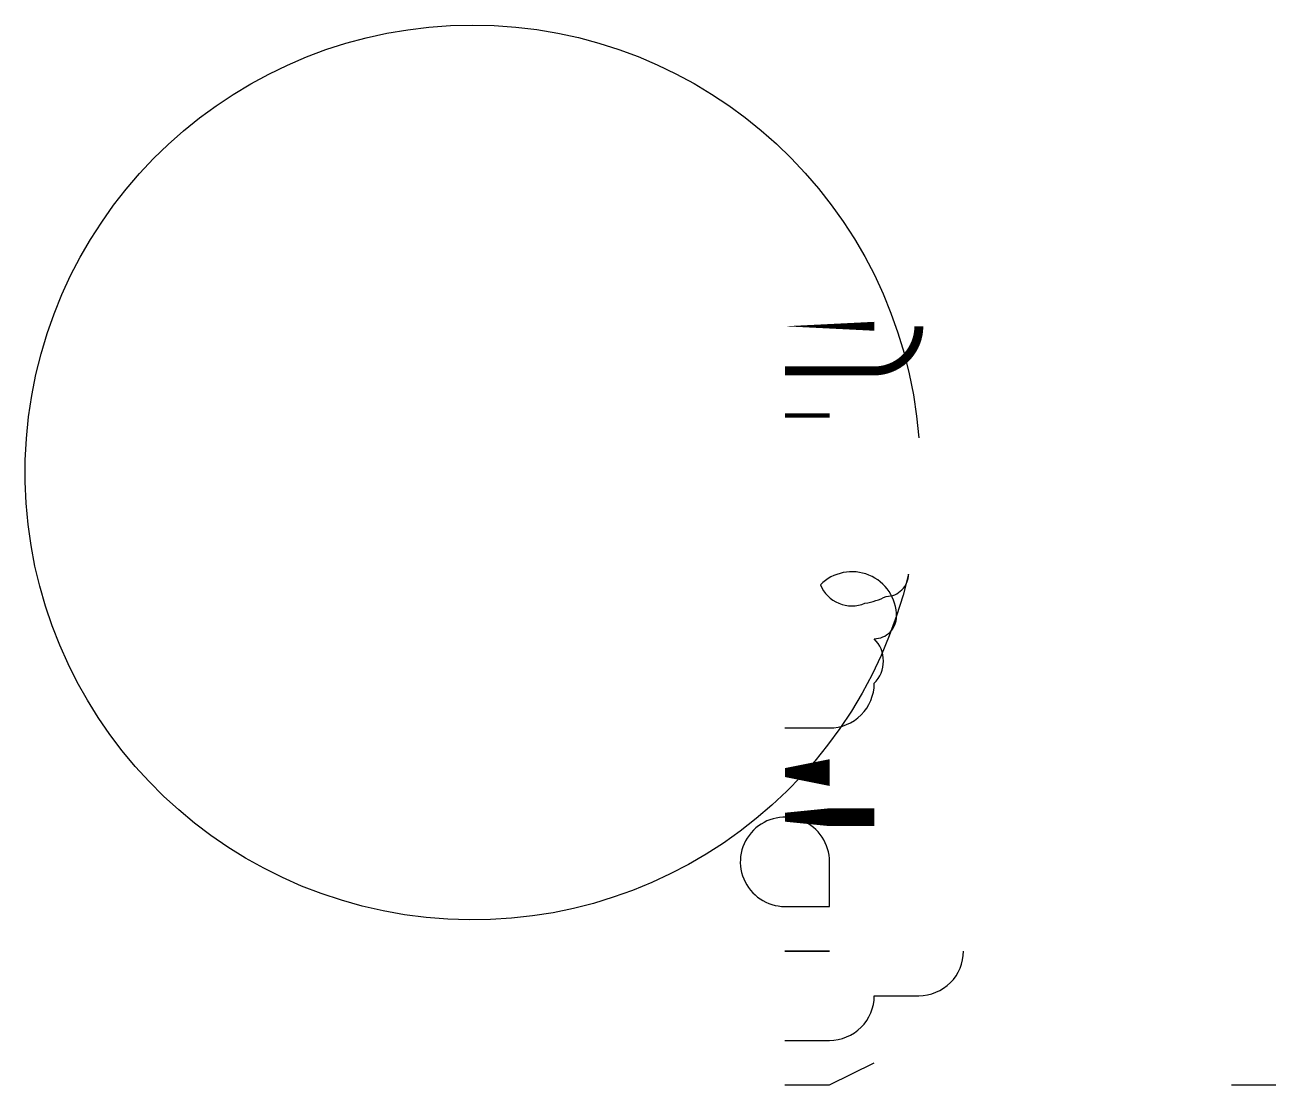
# Model space of a CAD drawing. Header units: millimetres. Extents: x -170 to 110, y 0 to 238.
import ezdxf

# ---------------------------------------------------------------- set-up
doc = ezdxf.new("R2010")
doc.units = ezdxf.units.MM

msp = doc.modelspace()

# ---------------------------------------------------------------- linework, layer by layer
for points, format in [([(0, 80), (10, 80, 0.414214), (20, 90, 0.414214), (20, 100, 0.414214), (25, 105, 0.668179), (7.93, 112.07, 0.414214), (17.93, 107.93, 0.072549), (22.68, 109.48, 0.414214), (27.68, 114.48, -13.025457), (30, 145)], "xyb"), ([(0, 170, 0, 0, 0), (10, 170, 1, 2, 0), (20, 170, 2, 2, 0)], "xyseb"), ([(0, 150, 1, 1, 0), (10, 150, 5, 5, 0)], "xyseb"), ([(0, 70, 2, 6, 0), (10, 70, 6, 6, 0)], "xyseb"), ([(0, 60, 2, 4, 0), (10, 60, 4, 4, 0), (20, 60, 4, 4, 0)], "xyseb"), ([(0, 10), (10, 10, 0.414214), (20, 20), (30, 20, 0.414214), (40, 30, 0.414214)], "xyb")]:
    msp.add_lwpolyline(points, format=format)
at = {"const_width": 2}
msp.add_lwpolyline([(0, 160), (10, 160), (20, 160, 0.414214), (30, 170, 0.414214)], format="xyb", dxfattribs=at)
msp.add_lwpolyline([(0, 40), (10, 40), (10, 50, 2.414214)], format="xyb", close=True)
msp.add_lwpolyline([(0, 30), (10, 30)], close=True)
msp.add_lwpolyline([(0, 0), (10, 0), (20, 5)])
at = {"elevation": 5}
msp.add_lwpolyline([(100, 0), (110, 0)], dxfattribs=at)

doc.saveas('drawing.dxf')
